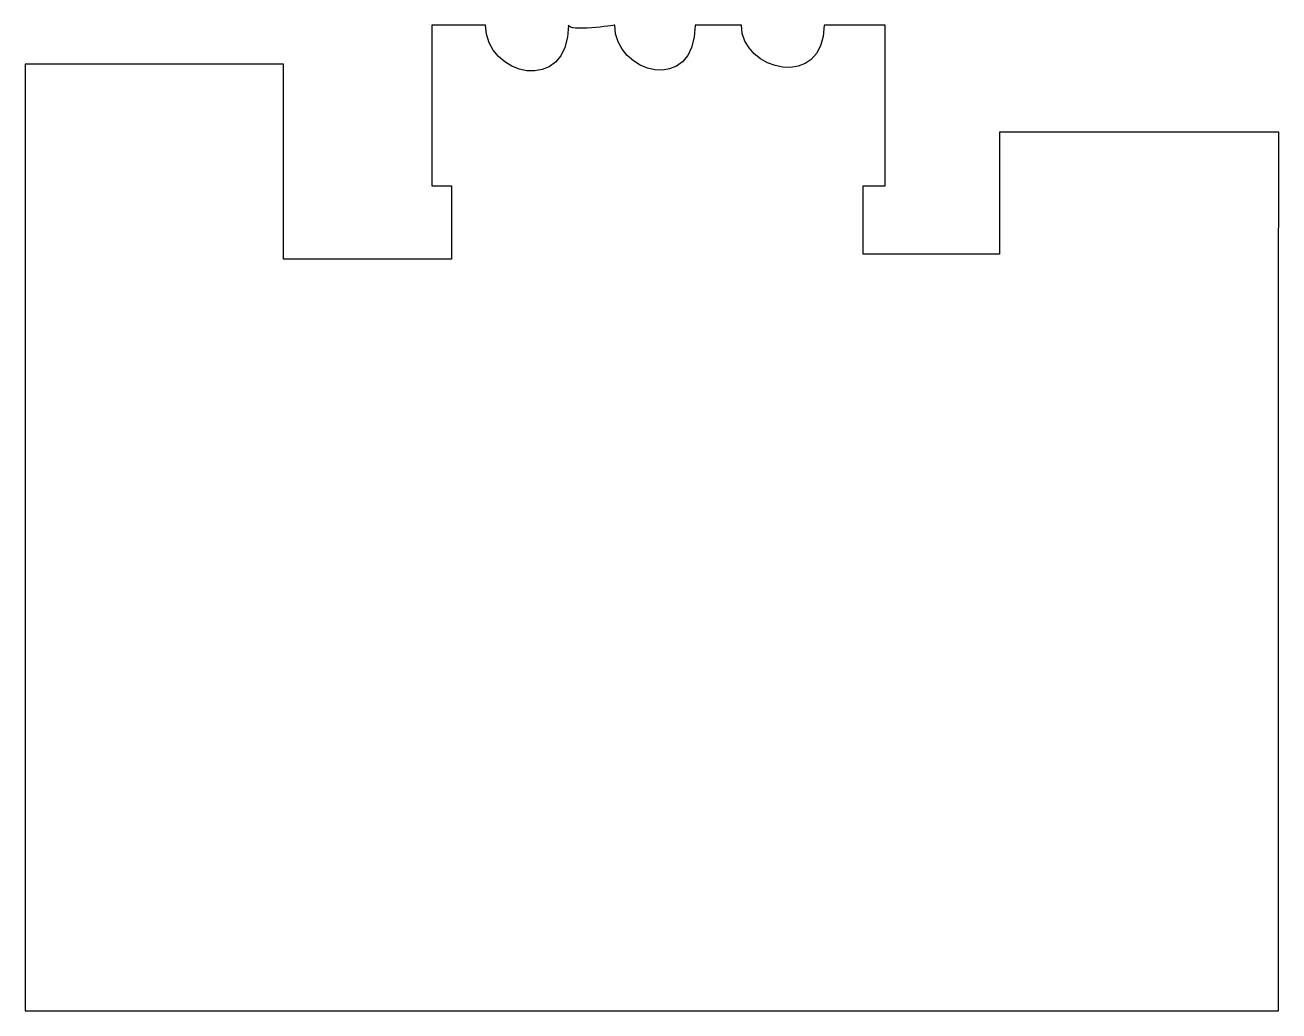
# Model space of a CAD drawing. Header units: centimetres. Extents: x -11.1 to 11.1, y -8.7 to 8.7.
import ezdxf

# ---------------------------------------------------------------- set-up
doc = ezdxf.new("R2010")
doc.units = ezdxf.units.CM
doc.header["$MEASUREMENT"] = 0
doc.layers.add('Camada 1', color=7, linetype='Continuous')

msp = doc.modelspace()

# ---------------------------------------------------------------- linework, layer by layer
at = {"layer": 'Camada 1'}
msp.add_open_spline([(11.12128, 3.44857), (11.12128, 3.44857), (11.12128, -8.74576), (11.12128, -8.74576), (11.12128, -8.74576), (11.12128, -8.74576), (-11.12687, -8.74576), (-11.12687, -8.74576), (-11.12687, -8.74576), (-11.12687, -8.74576), (-11.12687, 3.44857), (-11.12687, 3.44857), (-11.12687, 3.44857), (-11.12687, 3.44857), (-11.12687, 8.0539), (-11.12687, 8.0539), (-11.12687, 8.0539), (-11.12687, 8.0539), (-6.5432, 8.0539), (-6.5432, 8.0539), (-6.5432, 8.0539), (-6.5432, 8.0539), (-6.5432, 4.5945), (-6.5432, 4.5945), (-6.5432, 4.5945), (-6.5432, 4.5945), (-3.55947, 4.5945), (-3.55947, 4.5945), (-3.55947, 4.5945), (-3.55947, 4.5945), (-3.55947, 5.89178), (-3.55947, 5.89178), (-3.55947, 5.89178), (-3.55947, 5.89178), (-3.90538, 5.89178), (-3.90538, 5.89178), (-3.90538, 5.89178), (-3.90538, 5.89178), (-3.90538, 8.74576), (-3.90538, 8.74576), (-3.90538, 8.74576), (-3.90538, 8.74576), (-2.95405, 8.74576), (-2.95405, 8.74576), (-2.95405, 8.74576), (-2.95405, 7.83768), (-1.48384, 7.49174), (-1.48384, 8.74576), (-1.48384, 8.74576), (-1.48384, 8.61603), (-0.66226, 8.74576), (-0.66226, 8.74576), (-0.66226, 8.74576), (-0.66226, 7.88089), (0.76477, 7.49174), (0.76477, 8.74576), (0.76477, 8.74576), (0.74718, 8.74576), (1.58636, 8.74576), (1.58636, 8.74576), (1.58636, 8.74576), (1.58636, 7.92418), (3.05662, 7.57823), (3.05662, 8.74576), (3.05662, 8.74576), (3.08228, 8.74576), (4.13758, 8.74576), (4.13758, 8.74576), (4.13758, 8.74576), (4.13758, 8.74576), (4.13758, 5.89178), (4.13758, 5.89178), (4.13758, 5.89178), (4.13758, 5.89178), (3.74841, 5.89178), (3.74841, 5.89178), (3.74841, 5.89178), (3.74841, 5.89178), (3.74841, 4.68097), (3.74841, 4.68097), (3.74841, 4.68097), (3.74841, 4.68097), (6.17, 4.68097), (6.17, 4.68097), (6.17, 4.68097), (6.17, 4.68097), (6.17, 6.84309), (6.17, 6.84309), (6.17, 6.84309), (6.17, 6.84309), (11.12681, 6.84309), (11.12681, 6.84309), (11.12681, 6.84309), (11.12681, 6.84309), (11.12128, 3.44857), (11.12128, 3.44857)], degree=3, knots=[0, 0, 0, 0, 0.04, 0.04, 0.04, 0.04, 0.08, 0.08, 0.08, 0.08, 0.12, 0.12, 0.12, 0.12, 0.16, 0.16, 0.16, 0.16, 0.2, 0.2, 0.2, 0.2, 0.24, 0.24, 0.24, 0.24, 0.28, 0.28, 0.28, 0.28, 0.32, 0.32, 0.32, 0.32, 0.36, 0.36, 0.36, 0.36, 0.4, 0.4, 0.4, 0.4, 0.44, 0.44, 0.44, 0.44, 0.48, 0.48, 0.48, 0.48, 0.52, 0.52, 0.52, 0.52, 0.56, 0.56, 0.56, 0.56, 0.6, 0.6, 0.6, 0.6, 0.64, 0.64, 0.64, 0.64, 0.68, 0.68, 0.68, 0.68, 0.72, 0.72, 0.72, 0.72, 0.76, 0.76, 0.76, 0.76, 0.8, 0.8, 0.8, 0.8, 0.84, 0.84, 0.84, 0.84, 0.88, 0.88, 0.88, 0.88, 0.92, 0.92, 0.92, 0.92, 1, 1, 1, 1], dxfattribs=at)

doc.saveas('drawing.dxf')
